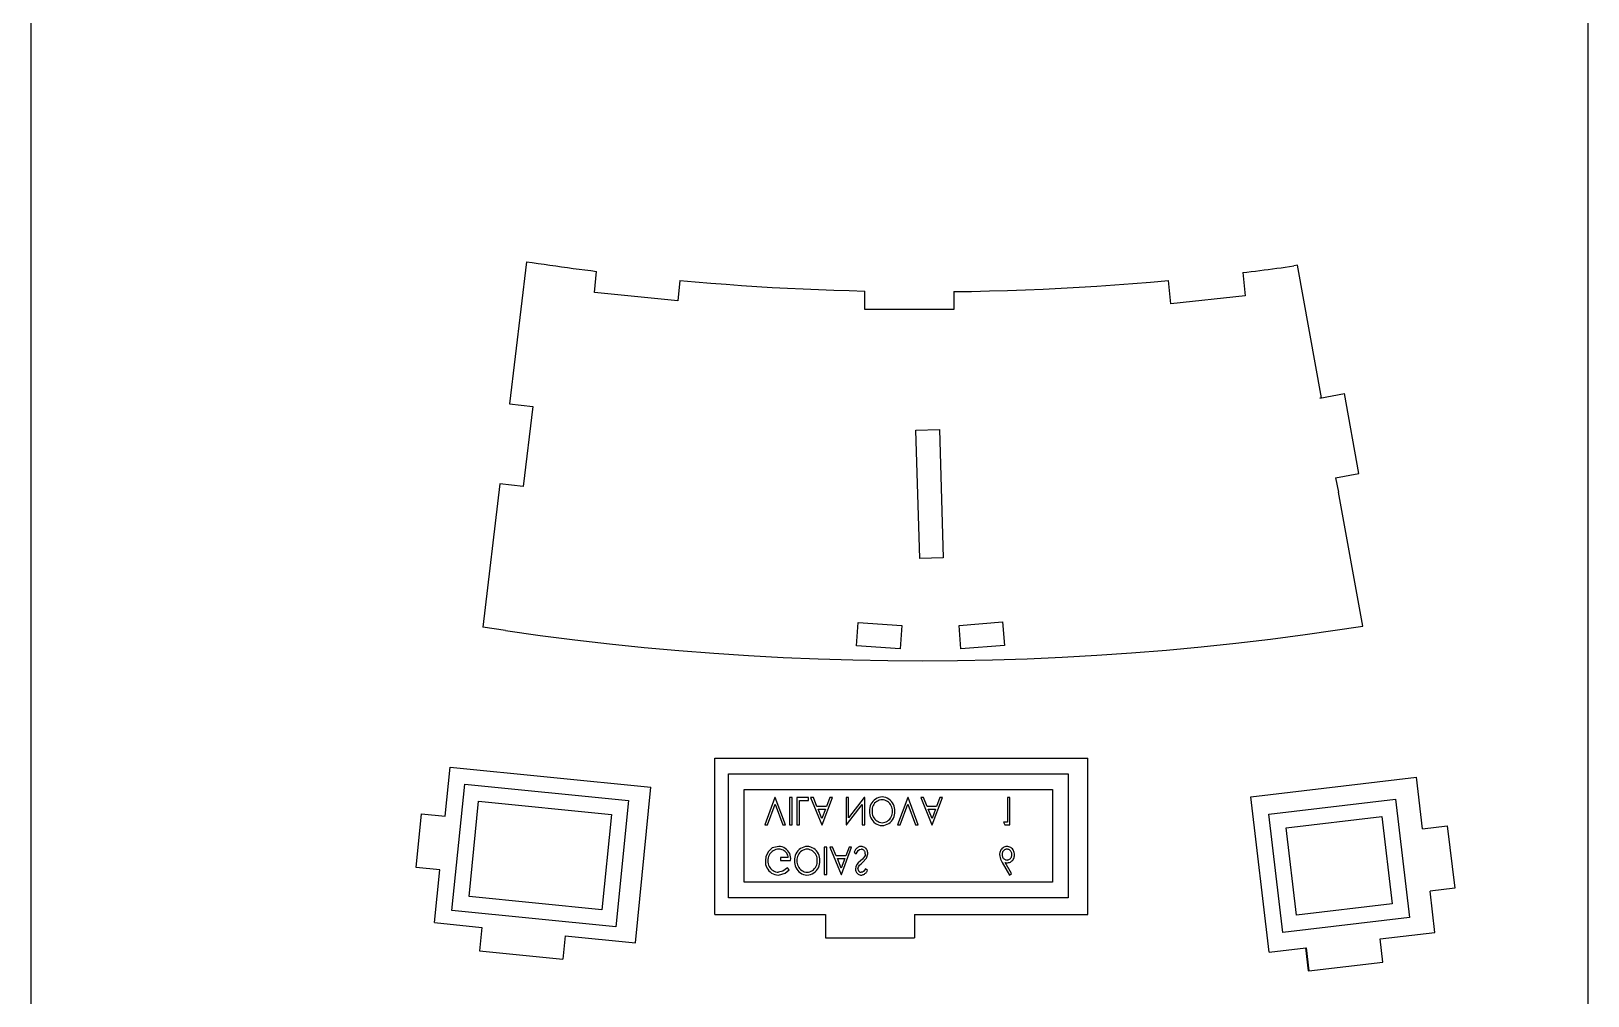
# Model space of a CAD drawing. Extents: x -27280 to 27280, y -16671 to 16671.
# Drawn here: x -12307 to -9916, y -13810 to -12328 of the extents above; entities that cross this region are included whole.
import ezdxf

# ---------------------------------------------------------------- set-up
doc = ezdxf.new("R2010")
doc.units = 0
doc.header["$MEASUREMENT"] = 0
doc.layers.get('0').update_dxf_attribs({"linetype": 'CONTINUOUS'})

msp = doc.modelspace()

# ---------------------------------------------------------------- linework, layer by layer
for p, q in [((-12306.9, -15291.6), (-12306.9, -9297.1)), ((-9916.2, -9297.1), (-9916.2, -15291.6)), ((-11546.2, -12682.1), (-11572.2, -12900.3)), ((-11546.2, -12682.1), (-11537.2, -12683.5)), ((-11537.2, -12683.5), (-11528.2, -12684.8)), ((-11528.2, -12684.8), (-11519.2, -12686.1)), ((-11519.2, -12686.1), (-11510.3, -12687.4)), ((-11510.3, -12687.4), (-11501.3, -12688.7)), ((-11501.3, -12688.7), (-11492.3, -12689.9)), ((-11492.3, -12689.9), (-11483.3, -12691.2)), ((-11483.3, -12691.2), (-11474.3, -12692.4)), ((-11474.3, -12692.4), (-11465.4, -12693.6)), ((-11465.4, -12693.6), (-11456.4, -12694.7)), ((-11456.4, -12694.7), (-11447.4, -12695.9)), ((-10420.1, -12695.7), (-10413.5, -12694.8)), ((-10413.5, -12694.8), (-10407, -12694)), ((-10407, -12694), (-10400.5, -12693.1)), ((-10400.5, -12693.1), (-10393.9, -12692.3)), ((-10393.9, -12692.3), (-10387.4, -12691.4)), ((-10387.4, -12691.4), (-10380.9, -12690.5)), ((-10380.9, -12690.5), (-10374.4, -12689.6)), ((-10374.4, -12689.6), (-10367.8, -12688.7)), ((-10362.2, -12687.6), (-10367.8, -12688.7)), ((-10325.4, -12891.2), (-10362.2, -12687.6)), ((-11447.4, -12695.9), (-11438.4, -12697)), ((-11441.6, -12729.5), (-11438.4, -12697)), ((-11310.5, -12710.9), (-11313.6, -12742.3)), ((-11310.5, -12710.9), (-11286.9, -12713)), ((-11286.9, -12713), (-11263.3, -12715)), ((-11263.3, -12715), (-11239.7, -12716.9)), ((-11239.7, -12716.9), (-11216, -12718.6)), ((-11216, -12718.6), (-11192.4, -12720.1)), ((-10670, -12719.7), (-10642.5, -12717.8)), ((-10642.5, -12717.8), (-10615.1, -12715.7)), ((-10615.1, -12715.7), (-10587.6, -12713.5)), ((-10587.6, -12713.5), (-10560.2, -12711.1)), ((-10556.4, -12746.9), (-10560.2, -12711.1)), ((-10446.2, -12698.9), (-10439.7, -12698.1)), ((-10446.2, -12698.9), (-10442.4, -12734.7)), ((-10439.7, -12698.1), (-10433.1, -12697.3)), ((-10433.1, -12697.3), (-10426.6, -12696.5)), ((-10426.6, -12696.5), (-10420.1, -12695.7)), ((-11313.6, -12742.3), (-11441.6, -12729.5)), ((-11192.4, -12720.1), (-11168.7, -12721.6)), ((-11168.7, -12721.6), (-11145.1, -12722.8)), ((-11145.1, -12722.8), (-11121.4, -12724)), ((-11121.4, -12724), (-11097.8, -12725)), ((-11097.8, -12725), (-11074.1, -12725.9)), ((-11074.1, -12725.9), (-11050.4, -12726.6)), ((-11050.4, -12726.6), (-11026.7, -12727.3)), ((-11026.7, -12755.8), (-11026.7, -12727.3)), ((-10890.1, -12728.1), (-10862.6, -12727.7)), ((-10890.1, -12728.1), (-10890.1, -12755.8)), ((-10862.6, -12727.7), (-10835, -12727.1)), ((-10835, -12727.1), (-10807.5, -12726.3)), ((-10807.5, -12726.3), (-10780, -12725.4)), ((-10780, -12725.4), (-10752.5, -12724.2)), ((-10752.5, -12724.2), (-10725, -12722.9)), ((-10725, -12722.9), (-10697.5, -12721.4)), ((-10697.5, -12721.4), (-10670, -12719.7)), ((-10442.4, -12734.7), (-10556.4, -12746.9)), ((-10890.1, -12755.8), (-11026.7, -12755.8)), ((-10327.7, -12891.7), (-10289.9, -12884.8)), ((-10267.7, -13007.4), (-10289.9, -12884.8)), ((-11572.2, -12900.3), (-11536.5, -12904.6)), ((-11536.5, -12904.6), (-11551.2, -13027.6)), ((-10325.4, -12891.2), (-10327.7, -12891.7)), ((-10948, -12941), (-10912, -12939.9)), ((-10942, -13138), (-10948, -12941)), ((-10912, -12939.9), (-10906, -13136.9)), ((-11586.9, -13023.4), (-11613.3, -13243.6)), ((-11551.2, -13027.6), (-11586.9, -13023.4)), ((-10303.5, -13013.9), (-10267.7, -13007.4)), ((-10303.5, -13013.9), (-10299.1, -13036.2)), ((-10261.8, -13242.1), (-10299.1, -13036.2)), ((-10906, -13136.9), (-10942, -13138)), ((-11578.2, -13248.8), (-11613.3, -13243.6)), ((-11039.2, -13272.3), (-11036.6, -13236.4)), ((-11036.6, -13236.4), (-10969.9, -13241.1)), ((-10969.9, -13241.1), (-10972.5, -13277)), ((-10881.8, -13240.7), (-10815.1, -13235.5)), ((-10878.9, -13276.6), (-10881.8, -13240.7)), ((-10815.1, -13235.5), (-10812.3, -13271.4)), ((-10350.4, -13255), (-10261.8, -13242.1)), ((-11578.2, -13248.8), (-11525.1, -13256.2)), ((-11525.1, -13256.2), (-11472, -13263)), ((-11472, -13263), (-11418.7, -13269.1)), ((-10510.1, -13273.7), (-10456.8, -13268.1)), ((-10456.8, -13268.1), (-10403.6, -13261.9)), ((-10403.6, -13261.9), (-10350.4, -13255)), ((-11418.7, -13269.1), (-11365.5, -13274.6)), ((-11365.5, -13274.6), (-11312.1, -13279.4)), ((-11312.1, -13279.4), (-11258.7, -13283.6)), ((-11258.7, -13283.6), (-11205.3, -13287.1)), ((-11205.3, -13287.1), (-11151.8, -13290)), ((-11151.8, -13290), (-11098.3, -13292.2)), ((-11098.3, -13292.2), (-11044.8, -13293.8)), ((-10972.5, -13277), (-11039.2, -13272.3)), ((-10812.3, -13271.4), (-10878.9, -13276.6)), ((-10830.7, -13293.6), (-10777.2, -13291.9)), ((-10777.2, -13291.9), (-10723.7, -13289.6)), ((-10723.7, -13289.6), (-10670.2, -13286.6)), ((-10670.2, -13286.6), (-10616.8, -13282.9)), ((-10616.8, -13282.9), (-10563.4, -13278.7)), ((-10563.4, -13278.7), (-10510.1, -13273.7)), ((-11044.8, -13293.8), (-10991.3, -13294.7)), ((-10991.3, -13294.7), (-10937.7, -13295)), ((-10937.7, -13295), (-10884.2, -13294.6)), ((-10884.2, -13294.6), (-10830.7, -13293.6)), ((-11670.9, -13533.9), (-11663.3, -13458.5)), ((-11663.3, -13458.5), (-11355, -13489.4)), ((-11256.9, -13684.6), (-11256.9, -13444.6)), ((-11256.9, -13444.6), (-10683.9, -13444.6)), ((-10683.9, -13684.6), (-10683.9, -13444.6)), ((-11235.7, -13468.6), (-10714.4, -13468.6)), ((-11235.7, -13659.3), (-11235.7, -13468.6)), ((-10714.4, -13468.6), (-10714.4, -13659.3)), ((-10433.9, -13504.2), (-10179.3, -13474)), ((-10169.9, -13553.2), (-10179.3, -13474)), ((-11660.6, -13678.6), (-11641.1, -13484.6)), ((-11641.1, -13484.6), (-11389.3, -13509.9)), ((-11378.9, -13728.2), (-11355, -13489.4)), ((-11211.7, -13635.3), (-11211.7, -13492.6)), ((-11211.7, -13492.6), (-10738.4, -13492.6)), ((-11164.7, -13505.2), (-11180.3, -13547.2)), ((-11164.1, -13505.2), (-11164.7, -13505.2)), ((-11148.5, -13547.2), (-11164.1, -13505.2)), ((-11142.1, -13505.2), (-11142.1, -13547.2)), ((-11138.3, -13505.2), (-11142.1, -13505.2)), ((-11138.3, -13547.2), (-11138.3, -13505.2)), ((-11113, -13505.2), (-11130.8, -13505.2)), ((-11130.8, -13505.2), (-11130.8, -13547.2)), ((-11113, -13509.5), (-11113, -13505.2)), ((-11109.8, -13505.2), (-11092.5, -13547.2)), ((-11105.6, -13505.2), (-11109.8, -13505.2)), ((-11100.1, -13518.7), (-11105.6, -13505.2)), ((-11092, -13547.2), (-11076.4, -13505.2)), ((-11080.5, -13505.2), (-11085.5, -13518.7)), ((-11076.4, -13505.2), (-11080.5, -13505.2)), ((-11055.4, -13505.2), (-11055.4, -13547.2)), ((-11051.6, -13505.2), (-11055.4, -13505.2)), ((-11027.7, -13505.2), (-11051.6, -13536.6)), ((-11051.6, -13536.6), (-11051.6, -13505.2)), ((-11026.8, -13505.2), (-11027.7, -13505.2)), ((-11026.8, -13547.2), (-11026.8, -13505.2)), ((-11010, -13507.5), (-11012.2, -13509.2)), ((-11007.7, -13506.2), (-11010, -13507.5)), ((-11005.2, -13505.2), (-11007.7, -13506.2)), ((-11002.5, -13504.5), (-11005.2, -13505.2)), ((-10999.9, -13504.2), (-11002.5, -13504.5)), ((-10997.2, -13504.5), (-10999.9, -13504.2)), ((-10994.5, -13505.2), (-10997.2, -13504.5)), ((-10992, -13506.2), (-10994.5, -13505.2)), ((-10989.6, -13507.6), (-10992, -13506.2)), ((-10987.5, -13509.2), (-10989.6, -13507.6)), ((-10960.6, -13505.2), (-10976.2, -13547.2)), ((-10960.1, -13505.2), (-10960.6, -13505.2)), ((-10944.5, -13547.2), (-10960.1, -13505.2)), ((-10940.7, -13505.2), (-10923.5, -13547.2)), ((-10936.5, -13505.2), (-10940.7, -13505.2)), ((-10931, -13518.7), (-10936.5, -13505.2)), ((-10922.9, -13547.2), (-10907.3, -13505.2)), ((-10911.4, -13505.2), (-10916.4, -13518.7)), ((-10907.3, -13505.2), (-10911.4, -13505.2)), ((-10803.9, -13505.2), (-10807.7, -13505.2)), ((-10807.7, -13505.2), (-10807.7, -13542.9)), ((-10803.9, -13547.2), (-10803.9, -13505.2)), ((-10738.4, -13492.6), (-10738.4, -13635.3)), ((-10405.6, -13742.6), (-10433.9, -13504.2)), ((-11715.6, -13612.7), (-11707.4, -13530.2)), ((-11707.4, -13530.2), (-11670.9, -13533.9)), ((-11634.3, -13657.2), (-11619.7, -13510.9)), ((-11619.7, -13510.9), (-11415.5, -13531.3)), ((-11415.5, -13531.3), (-11430.2, -13677.6)), ((-11389.3, -13509.9), (-11408.7, -13703.9)), ((-11176.2, -13547.2), (-11164.4, -13515.5)), ((-11164.4, -13515.5), (-11152.6, -13547.2)), ((-11127, -13509.5), (-11113, -13509.5)), ((-11127, -13547.2), (-11127, -13509.5)), ((-11085.5, -13518.7), (-11100.1, -13518.7)), ((-11092.4, -13537.4), (-11098.3, -13523)), ((-11098.3, -13523), (-11087.1, -13523)), ((-11087.1, -13523), (-11092.4, -13537.4)), ((-11054.6, -13547.2), (-11030.6, -13515.8)), ((-11030.6, -13515.8), (-11030.6, -13547.2)), ((-11018.9, -13520.7), (-11019.3, -13523.3)), ((-11019.3, -13523.3), (-11019.3, -13526)), ((-11019.3, -13526), (-11019.3, -13528.8)), ((-11019.3, -13528.8), (-11019, -13531.5)), ((-11019, -13531.5), (-11018.3, -13534.1)), ((-11018.2, -13518), (-11018.9, -13520.7)), ((-11017.2, -13515.5), (-11018.2, -13518)), ((-11015.8, -13513.2), (-11017.2, -13515.5)), ((-11014.1, -13511.1), (-11015.8, -13513.2)), ((-11015.3, -13521.7), (-11015.5, -13523.9)), ((-11015.5, -13523.9), (-11015.5, -13526.1)), ((-11015.5, -13526.1), (-11015.5, -13528.3)), ((-11015.5, -13528.3), (-11015.2, -13530.4)), ((-11014.7, -13519.6), (-11015.3, -13521.7)), ((-11015.2, -13530.4), (-11014.7, -13532.5)), ((-11013.9, -13517.6), (-11014.7, -13519.6)), ((-11012.2, -13509.2), (-11014.1, -13511.1)), ((-11012.8, -13515.7), (-11013.9, -13517.6)), ((-11011.5, -13514), (-11012.8, -13515.7)), ((-11009.9, -13512.5), (-11011.5, -13514)), ((-11008.2, -13511.1), (-11009.9, -13512.5)), ((-11006.3, -13510.1), (-11008.2, -13511.1)), ((-11004.3, -13509.3), (-11006.3, -13510.1)), ((-11002.2, -13508.7), (-11004.3, -13509.3)), ((-11000, -13508.5), (-11002.2, -13508.7)), ((-10997.8, -13508.7), (-11000, -13508.5)), ((-10995.7, -13509.3), (-10997.8, -13508.7)), ((-10993.6, -13510.1), (-10995.7, -13509.3)), ((-10991.7, -13511.2), (-10993.6, -13510.1)), ((-10990, -13512.5), (-10991.7, -13511.2)), ((-10988.4, -13514.1), (-10990, -13512.5)), ((-10987.1, -13515.8), (-10988.4, -13514.1)), ((-10985.5, -13511.1), (-10987.5, -13509.2)), ((-10986, -13517.7), (-10987.1, -13515.8)), ((-10985.1, -13519.8), (-10986, -13517.7)), ((-10983.9, -13513.3), (-10985.5, -13511.1)), ((-10984.6, -13521.9), (-10985.1, -13519.8)), ((-10985.1, -13532.7), (-10984.6, -13530.6)), ((-10984.3, -13524.1), (-10984.6, -13521.9)), ((-10984.6, -13530.6), (-10984.3, -13528.5)), ((-10984.3, -13526.3), (-10984.3, -13524.1)), ((-10984.3, -13528.5), (-10984.3, -13526.3)), ((-10982.5, -13515.7), (-10983.9, -13513.3)), ((-10981.5, -13518.2), (-10982.5, -13515.7)), ((-10980.8, -13520.8), (-10981.5, -13518.2)), ((-10980.9, -13531.7), (-10980.5, -13529)), ((-10980.5, -13523.5), (-10980.8, -13520.8)), ((-10980.5, -13526.2), (-10980.5, -13523.5)), ((-10980.5, -13529), (-10980.5, -13526.2)), ((-10972.1, -13547.2), (-10960.3, -13515.5)), ((-10960.3, -13515.5), (-10948.5, -13547.2)), ((-10916.4, -13518.7), (-10931, -13518.7)), ((-10929.2, -13523), (-10918, -13523)), ((-10923.3, -13537.4), (-10929.2, -13523)), ((-10918, -13523), (-10923.3, -13537.4)), ((-10406.2, -13530.9), (-10211.6, -13507.8)), ((-10384.6, -13712.4), (-10406.2, -13530.9)), ((-10211.6, -13507.8), (-10190.1, -13689.3)), ((-11180.3, -13547.2), (-11176.2, -13547.2)), ((-11152.6, -13547.2), (-11148.5, -13547.2)), ((-11142.1, -13547.2), (-11138.3, -13547.2)), ((-11130.8, -13547.2), (-11127, -13547.2)), ((-11092.5, -13547.2), (-11092, -13547.2)), ((-11055.4, -13547.2), (-11054.6, -13547.2)), ((-11030.6, -13547.2), (-11026.8, -13547.2)), ((-11018.3, -13534.1), (-11017.3, -13536.6)), ((-11017.3, -13536.6), (-11016, -13539)), ((-11016, -13539), (-11014.4, -13541.2)), ((-11014.7, -13532.5), (-11013.8, -13534.6)), ((-11014.4, -13541.2), (-11012.5, -13543.1)), ((-11013.8, -13534.6), (-11012.8, -13536.5)), ((-11012.8, -13536.5), (-11011.4, -13538.2)), ((-11012.5, -13543.1), (-11010.3, -13544.8)), ((-11011.4, -13538.2), (-11009.9, -13539.8)), ((-11010.3, -13544.8), (-11008, -13546.2)), ((-11009.9, -13539.8), (-11008.2, -13541.1)), ((-11008.2, -13541.1), (-11006.3, -13542.2)), ((-11008, -13546.2), (-11005.5, -13547.2)), ((-11006.3, -13542.2), (-11004.3, -13543.1)), ((-11005.5, -13547.2), (-11002.8, -13547.9)), ((-11004.3, -13543.1), (-11002.2, -13543.7)), ((-11002.8, -13547.9), (-11000.1, -13548.3)), ((-11002.2, -13543.7), (-11000, -13544)), ((-11000.1, -13548.3), (-10997.4, -13548)), ((-11000, -13544), (-10997.8, -13543.7)), ((-10997.8, -13543.7), (-10995.7, -13543.2)), ((-10997.4, -13548), (-10994.8, -13547.3)), ((-10995.7, -13543.2), (-10993.7, -13542.4)), ((-10994.8, -13547.3), (-10992.2, -13546.3)), ((-10993.7, -13542.4), (-10991.7, -13541.3)), ((-10992.2, -13546.3), (-10989.8, -13545)), ((-10991.7, -13541.3), (-10990, -13540)), ((-10990, -13540), (-10988.4, -13538.4)), ((-10989.8, -13545), (-10987.7, -13543.3)), ((-10988.4, -13538.4), (-10987.1, -13536.7)), ((-10987.7, -13543.3), (-10985.7, -13541.4)), ((-10987.1, -13536.7), (-10986, -13534.8)), ((-10986, -13534.8), (-10985.1, -13532.7)), ((-10985.7, -13541.4), (-10984, -13539.2)), ((-10984, -13539.2), (-10982.6, -13536.9)), ((-10982.6, -13536.9), (-10981.6, -13534.3)), ((-10981.6, -13534.3), (-10980.9, -13531.7)), ((-10976.2, -13547.2), (-10972.1, -13547.2)), ((-10948.5, -13547.2), (-10944.5, -13547.2)), ((-10923.5, -13547.2), (-10922.9, -13547.2)), ((-10807.7, -13542.9), (-10813.6, -13542.9)), ((-10813.6, -13542.9), (-10811.4, -13547.2)), ((-10811.4, -13547.2), (-10803.9, -13547.2)), ((-10379.5, -13551.9), (-10232.6, -13534.5)), ((-10363.6, -13685.8), (-10379.5, -13551.9)), ((-10232.6, -13534.5), (-10216.7, -13668.3)), ((-10169.9, -13553.2), (-10132.1, -13548.7)), ((-10132.1, -13548.7), (-10120.7, -13644.6)), ((-11178.4, -13595.7), (-11179.2, -13602.2)), ((-11179.2, -13602.2), (-11179.2, -13605)), ((-11174.7, -13588.1), (-11178.4, -13595.7)), ((-11175.4, -13600.1), (-11175.5, -13602.4)), ((-11175.5, -13602.4), (-11175.4, -13604.6)), ((-11175, -13597.9), (-11175.4, -13600.1)), ((-11174.3, -13595.7), (-11175, -13597.9)), ((-11168.7, -13582.6), (-11174.7, -13588.1)), ((-11173.4, -13593.6), (-11174.3, -13595.7)), ((-11172.2, -13591.7), (-11173.4, -13593.6)), ((-11170.7, -13589.9), (-11172.2, -13591.7)), ((-11169, -13588.3), (-11170.7, -13589.9)), ((-11167.2, -13587), (-11169, -13588.3)), ((-11158.7, -13580.2), (-11168.7, -13582.6)), ((-11165.1, -13585.9), (-11167.2, -13587)), ((-11163, -13585.2), (-11165.1, -13585.9)), ((-11160.8, -13584.7), (-11163, -13585.2)), ((-11158.5, -13584.5), (-11160.8, -13584.7)), ((-11156.1, -13580.4), (-11158.7, -13580.2)), ((-11156.7, -13584.6), (-11158.5, -13584.5)), ((-11155, -13584.9), (-11156.7, -13584.6)), ((-11153.5, -13581), (-11156.1, -13580.4)), ((-11144.2, -13597.4), (-11156.1, -13597.4)), ((-11156.1, -13597.4), (-11156.1, -13601.7)), ((-11156.1, -13601.7), (-11140.5, -13601.7)), ((-11153.3, -13585.4), (-11155, -13584.9)), ((-11151, -13582), (-11153.5, -13581)), ((-11151.7, -13586.1), (-11153.3, -13585.4)), ((-11150.2, -13587), (-11151.7, -13586.1)), ((-11148.7, -13583.3), (-11151, -13582)), ((-11148.8, -13588.1), (-11150.2, -13587)), ((-11147.6, -13589.4), (-11148.8, -13588.1)), ((-11146.6, -13584.9), (-11148.7, -13583.3)), ((-11146.5, -13590.8), (-11147.6, -13589.4)), ((-11144.8, -13586.8), (-11146.6, -13584.9)), ((-11145.6, -13592.3), (-11146.5, -13590.8)), ((-11145, -13593.9), (-11145.6, -13592.3)), ((-11144.5, -13595.6), (-11145, -13593.9)), ((-11143.2, -13589), (-11144.8, -13586.8)), ((-11144.2, -13597.4), (-11144.5, -13595.6)), ((-11141.9, -13591.3), (-11143.2, -13589)), ((-11141, -13593.8), (-11141.9, -13591.3)), ((-11140.5, -13596.4), (-11141, -13593.8)), ((-11140.3, -13599), (-11140.5, -13596.4)), ((-11140.5, -13601.7), (-11140.3, -13599)), ((-11134.5, -13602), (-11134.6, -13604.8)), ((-11134.1, -13596.7), (-11134.5, -13599.3)), ((-11134.5, -13599.3), (-11134.5, -13602)), ((-11133.4, -13594), (-11134.1, -13596.7)), ((-11132.4, -13591.5), (-11133.4, -13594)), ((-11131, -13589.2), (-11132.4, -13591.5)), ((-11129.4, -13587.1), (-11131, -13589.2)), ((-11130.5, -13597.7), (-11130.8, -13599.9)), ((-11130.8, -13599.9), (-11130.8, -13602.1)), ((-11130.8, -13602.1), (-11130.8, -13604.3)), ((-11129.9, -13595.6), (-11130.5, -13597.7)), ((-11129.1, -13593.6), (-11129.9, -13595.6)), ((-11127.4, -13585.2), (-11129.4, -13587.1)), ((-11128, -13591.7), (-11129.1, -13593.6)), ((-11126.7, -13590), (-11128, -13591.7)), ((-11125.3, -13583.5), (-11127.4, -13585.2)), ((-11125.1, -13588.5), (-11126.7, -13590)), ((-11122.9, -13582.2), (-11125.3, -13583.5)), ((-11123.4, -13587.1), (-11125.1, -13588.5)), ((-11121.5, -13586.1), (-11123.4, -13587.1)), ((-11120.4, -13581.2), (-11122.9, -13582.2)), ((-11119.5, -13585.3), (-11121.5, -13586.1)), ((-11117.8, -13580.5), (-11120.4, -13581.2)), ((-11117.4, -13584.7), (-11119.5, -13585.3)), ((-11115.1, -13580.2), (-11117.8, -13580.5)), ((-11115.2, -13584.5), (-11117.4, -13584.7)), ((-11113, -13584.7), (-11115.2, -13584.5)), ((-11112.4, -13580.5), (-11115.1, -13580.2)), ((-11110.9, -13585.3), (-11113, -13584.7)), ((-11109.7, -13581.2), (-11112.4, -13580.5)), ((-11108.9, -13586.1), (-11110.9, -13585.3)), ((-11107.2, -13582.2), (-11109.7, -13581.2)), ((-11107, -13587.2), (-11108.9, -13586.1)), ((-11104.9, -13583.6), (-11107.2, -13582.2)), ((-11105.2, -13588.5), (-11107, -13587.2)), ((-11103.7, -13590.1), (-11105.2, -13588.5)), ((-11102.7, -13585.2), (-11104.9, -13583.6)), ((-11102.3, -13591.8), (-11103.7, -13590.1)), ((-11100.8, -13587.1), (-11102.7, -13585.2)), ((-11101.2, -13593.7), (-11102.3, -13591.8)), ((-11100.4, -13595.8), (-11101.2, -13593.7)), ((-11099.1, -13589.3), (-11100.8, -13587.1)), ((-11099.8, -13597.9), (-11100.4, -13595.8)), ((-11099.5, -13600.1), (-11099.8, -13597.9)), ((-11099.5, -13602.3), (-11099.5, -13600.1)), ((-11099.5, -13604.5), (-11099.5, -13602.3)), ((-11097.8, -13591.7), (-11099.1, -13589.3)), ((-11096.7, -13594.2), (-11097.8, -13591.7)), ((-11096.1, -13596.8), (-11096.7, -13594.2)), ((-11095.7, -13599.5), (-11096.1, -13596.8)), ((-11095.8, -13602.2), (-11095.7, -13599.5)), ((-11095.8, -13605), (-11095.8, -13602.2)), ((-11088.8, -13581.2), (-11088.8, -13623.2)), ((-11085, -13581.2), (-11088.8, -13581.2)), ((-11085, -13623.2), (-11085, -13581.2)), ((-11076, -13581.2), (-11080.1, -13581.2)), ((-11080.1, -13581.2), (-11062.9, -13623.2)), ((-11070.5, -13594.7), (-11076, -13581.2)), ((-11055.8, -13594.7), (-11070.5, -13594.7)), ((-11068.7, -13599), (-11057.5, -13599)), ((-11062.8, -13613.4), (-11068.7, -13599)), ((-11057.5, -13599), (-11062.8, -13613.4)), ((-11062.4, -13623.2), (-11046.8, -13581.2)), ((-11050.8, -13581.2), (-11055.8, -13594.7)), ((-11046.8, -13581.2), (-11050.8, -13581.2)), ((-11042.6, -13588.1), (-11043, -13589.3)), ((-11043, -13589.3), (-11039.9, -13591.5)), ((-11042.1, -13587), (-11042.6, -13588.1)), ((-11041.5, -13585.9), (-11042.1, -13587)), ((-11040.8, -13584.8), (-11041.5, -13585.9)), ((-11040, -13583.9), (-11040.8, -13584.8)), ((-11039, -13583), (-11040, -13583.9)), ((-11039.9, -13591.5), (-11036.6, -13586.4)), ((-11038, -13582.3), (-11039, -13583)), ((-11037, -13581.6), (-11038, -13582.3)), ((-11035.8, -13581.1), (-11037, -13581.6)), ((-11036.6, -13586.4), (-11034.7, -13585)), ((-11033.2, -13602.4), (-11036.6, -13605.4)), ((-11034.6, -13580.6), (-11035.8, -13581.1)), ((-11034.7, -13585), (-11032.4, -13584.5)), ((-11033.4, -13580.3), (-11034.6, -13580.6)), ((-11032.2, -13580.2), (-11033.4, -13580.3)), ((-11030.3, -13599.7), (-11033.2, -13602.4)), ((-11031.5, -13584.5), (-11032.4, -13584.5)), ((-11030.8, -13580.3), (-11032.2, -13580.2)), ((-11030.6, -13584.8), (-11031.5, -13584.5)), ((-11029.4, -13580.7), (-11030.8, -13580.3)), ((-11029.8, -13585.1), (-11030.6, -13584.8)), ((-11027, -13595.7), (-11030.3, -13599.7)), ((-11030.1, -13605.1), (-11024, -13598.3)), ((-11029, -13585.5), (-11029.8, -13585.1)), ((-11028.1, -13581.2), (-11029.4, -13580.7)), ((-11028.3, -13586), (-11029, -13585.5)), ((-11027.6, -13586.6), (-11028.3, -13586)), ((-11026.8, -13581.9), (-11028.1, -13581.2)), ((-11027, -13587.3), (-11027.6, -13586.6)), ((-11026.6, -13588.1), (-11027, -13587.3)), ((-11026.2, -13594), (-11027, -13595.7)), ((-11025.7, -13582.7), (-11026.8, -13581.9)), ((-11026.2, -13588.9), (-11026.6, -13588.1)), ((-11025.9, -13589.8), (-11026.2, -13588.9)), ((-11025.8, -13591.6), (-11026.2, -13594)), ((-11025.8, -13590.7), (-11025.9, -13589.8)), ((-11025.8, -13591.6), (-11025.8, -13590.7)), ((-11024.7, -13583.7), (-11025.7, -13582.7)), ((-11023.8, -13584.8), (-11024.7, -13583.7)), ((-11024, -13598.3), (-11022, -13591.5)), ((-11023.1, -13586.1), (-11023.8, -13584.8)), ((-11022.6, -13587.4), (-11023.1, -13586.1)), ((-11022.2, -13588.7), (-11022.6, -13587.4)), ((-11022, -13590.1), (-11022.2, -13588.7)), ((-11022, -13591.5), (-11022, -13590.1)), ((-10819.3, -13589.8), (-10819.5, -13591.4)), ((-10819.5, -13591.4), (-10819.5, -13592.9)), ((-10819.5, -13592.9), (-10818, -13600)), ((-10818.9, -13588.3), (-10819.3, -13589.8)), ((-10818.3, -13586.9), (-10818.9, -13588.3)), ((-10817.6, -13585.5), (-10818.3, -13586.9)), ((-10818, -13600), (-10815.4, -13605.1)), ((-10816.6, -13584.3), (-10817.6, -13585.5)), ((-10815.5, -13583.1), (-10816.6, -13584.3)), ((-10815.7, -13591.8), (-10815.8, -13592.8)), ((-10815.8, -13592.8), (-10815.7, -13593.8)), ((-10815.6, -13590.7), (-10815.7, -13591.8)), ((-10815.7, -13593.8), (-10815.6, -13594.9)), ((-10815.3, -13589.7), (-10815.6, -13590.7)), ((-10815.6, -13594.9), (-10815.3, -13595.9)), ((-10814.3, -13582.2), (-10815.5, -13583.1)), ((-10814.9, -13588.8), (-10815.3, -13589.7)), ((-10815.3, -13595.9), (-10814.9, -13596.8)), ((-10814.4, -13587.9), (-10814.9, -13588.8)), ((-10814.9, -13596.8), (-10814.4, -13597.7)), ((-10813.7, -13587.1), (-10814.4, -13587.9)), ((-10814.4, -13597.7), (-10813.7, -13598.5)), ((-10812.9, -13581.4), (-10814.3, -13582.2)), ((-10813, -13586.3), (-10813.7, -13587.1)), ((-10813.7, -13598.5), (-10813, -13599.3)), ((-10812.1, -13585.7), (-10813, -13586.3)), ((-10813, -13599.3), (-10812.1, -13599.9)), ((-10811.5, -13580.8), (-10812.9, -13581.4)), ((-10811.2, -13585.2), (-10812.1, -13585.7)), ((-10812.1, -13599.9), (-10811.2, -13600.4)), ((-10810, -13580.4), (-10811.5, -13580.8)), ((-10810.3, -13584.8), (-10811.2, -13585.2)), ((-10811.2, -13600.4), (-10810.3, -13600.8)), ((-10809.3, -13584.6), (-10810.3, -13584.8)), ((-10810.3, -13600.8), (-10809.3, -13601)), ((-10808.4, -13580.2), (-10810, -13580.4)), ((-10808.2, -13584.5), (-10809.3, -13584.6)), ((-10809.3, -13601), (-10808.2, -13601.2)), ((-10806.8, -13580.3), (-10808.4, -13580.2)), ((-10807.2, -13584.6), (-10808.2, -13584.5)), ((-10808.2, -13601.2), (-10807.2, -13601)), ((-10806.2, -13584.8), (-10807.2, -13584.6)), ((-10807.2, -13601), (-10806.2, -13600.8)), ((-10805.2, -13580.7), (-10806.8, -13580.3)), ((-10805.2, -13585.2), (-10806.2, -13584.8)), ((-10806.2, -13600.8), (-10805.2, -13600.4)), ((-10803.8, -13581.3), (-10805.2, -13580.7)), ((-10804.3, -13585.7), (-10805.2, -13585.2)), ((-10805.2, -13600.4), (-10804.3, -13599.9)), ((-10803.5, -13586.3), (-10804.3, -13585.7)), ((-10804.3, -13599.9), (-10803.5, -13599.3)), ((-10802.4, -13582.1), (-10803.8, -13581.3)), ((-10802.7, -13587.1), (-10803.5, -13586.3)), ((-10803.5, -13599.3), (-10802.7, -13598.6)), ((-10802.1, -13587.9), (-10802.7, -13587.1)), ((-10802.7, -13598.6), (-10802.1, -13597.7)), ((-10801.1, -13583), (-10802.4, -13582.1)), ((-10801.6, -13588.8), (-10802.1, -13587.9)), ((-10802.1, -13597.7), (-10801.5, -13596.8)), ((-10801.7, -13603.4), (-10800.6, -13602.5)), ((-10801.1, -13589.7), (-10801.6, -13588.8)), ((-10801.5, -13596.8), (-10801.1, -13595.9)), ((-10799.9, -13584.2), (-10801.1, -13583)), ((-10800.9, -13590.7), (-10801.1, -13589.7)), ((-10801.1, -13595.9), (-10800.8, -13594.9)), ((-10800.7, -13591.8), (-10800.9, -13590.7)), ((-10800.8, -13594.9), (-10800.7, -13593.8)), ((-10800.7, -13592.8), (-10800.7, -13591.8)), ((-10800.7, -13593.8), (-10800.7, -13592.8)), ((-10800.6, -13602.5), (-10799.5, -13601.4)), ((-10798.9, -13585.4), (-10799.9, -13584.2)), ((-10799.5, -13601.4), (-10798.7, -13600.2)), ((-10798.1, -13586.8), (-10798.9, -13585.4)), ((-10798.7, -13600.2), (-10797.9, -13598.9)), ((-10797.5, -13588.3), (-10798.1, -13586.8)), ((-10797.9, -13598.9), (-10797.4, -13597.5)), ((-10797.1, -13589.8), (-10797.5, -13588.3)), ((-10797.4, -13597.5), (-10797.1, -13596)), ((-10796.9, -13591.4), (-10797.1, -13589.8)), ((-10797.1, -13596), (-10796.9, -13594.5)), ((-10796.9, -13593), (-10796.9, -13591.4)), ((-10796.9, -13594.5), (-10796.9, -13593)), ((-11679.1, -13616.3), (-11715.6, -13612.7)), ((-11687.2, -13697.3), (-11679.1, -13616.3)), ((-11179.2, -13605), (-11178.9, -13607.8)), ((-11178.9, -13607.8), (-11178.1, -13610.4)), ((-11178.1, -13610.4), (-11177.1, -13613)), ((-11177.1, -13613), (-11175.7, -13615.4)), ((-11175.7, -13615.4), (-11173.9, -13617.5)), ((-11175.4, -13604.6), (-11175, -13606.8)), ((-11175, -13606.8), (-11174.4, -13608.9)), ((-11174.4, -13608.9), (-11173.5, -13610.9)), ((-11173.9, -13617.5), (-11172, -13619.4)), ((-11173.5, -13610.9), (-11172.3, -13612.8)), ((-11172.3, -13612.8), (-11170.9, -13614.5)), ((-11172, -13619.4), (-11169.7, -13621.1)), ((-11170.9, -13614.5), (-11169.3, -13616.1)), ((-11169.7, -13621.1), (-11167.3, -13622.4)), ((-11169.3, -13616.1), (-11167.5, -13617.4)), ((-11167.5, -13617.4), (-11165.6, -13618.4)), ((-11167.3, -13622.4), (-11164.7, -13623.4)), ((-11165.6, -13618.4), (-11163.5, -13619.2)), ((-11164.7, -13623.4), (-11162, -13624)), ((-11163.5, -13619.2), (-11161.4, -13619.8)), ((-11162, -13624), (-11159.3, -13624.3)), ((-11161.4, -13619.8), (-11159.2, -13620)), ((-11159.3, -13624.3), (-11149, -13621.5)), ((-11152.4, -13618.4), (-11159.2, -13620)), ((-11145.4, -13613), (-11152.4, -13618.4)), ((-11149, -13621.5), (-11142.6, -13616.1)), ((-11142.6, -13616.1), (-11145.4, -13613)), ((-11134.6, -13604.8), (-11134.2, -13607.5)), ((-11134.2, -13607.5), (-11133.6, -13610.1)), ((-11133.6, -13610.1), (-11132.6, -13612.6)), ((-11132.6, -13612.6), (-11131.2, -13615)), ((-11131.2, -13615), (-11129.6, -13617.2)), ((-11130.8, -13604.3), (-11130.5, -13606.4)), ((-11130.5, -13606.4), (-11129.9, -13608.5)), ((-11129.9, -13608.5), (-11129.1, -13610.6)), ((-11129.6, -13617.2), (-11127.7, -13619.1)), ((-11129.1, -13610.6), (-11128, -13612.5)), ((-11128, -13612.5), (-11126.7, -13614.2)), ((-11127.7, -13619.1), (-11125.5, -13620.8)), ((-11126.7, -13614.2), (-11125.1, -13615.8)), ((-11125.5, -13620.8), (-11123.2, -13622.2)), ((-11125.1, -13615.8), (-11123.4, -13617.1)), ((-11123.4, -13617.1), (-11121.5, -13618.2)), ((-11123.2, -13622.2), (-11120.7, -13623.2)), ((-11121.5, -13618.2), (-11119.5, -13619.1)), ((-11120.7, -13623.2), (-11118.1, -13623.9)), ((-11119.5, -13619.1), (-11117.4, -13619.7)), ((-11118.1, -13623.9), (-11115.4, -13624.3)), ((-11117.4, -13619.7), (-11115.2, -13620)), ((-11115.4, -13624.3), (-11112.7, -13624)), ((-11115.2, -13620), (-11113, -13619.7)), ((-11113, -13619.7), (-11110.9, -13619.2)), ((-11112.7, -13624), (-11110, -13623.3)), ((-11110.9, -13619.2), (-11108.9, -13618.4)), ((-11110, -13623.3), (-11107.5, -13622.3)), ((-11108.9, -13618.4), (-11107, -13617.3)), ((-11107.5, -13622.3), (-11105.1, -13621)), ((-11107, -13617.3), (-11105.2, -13616)), ((-11105.2, -13616), (-11103.7, -13614.4)), ((-11105.1, -13621), (-11102.9, -13619.3)), ((-11103.7, -13614.4), (-11102.3, -13612.7)), ((-11102.9, -13619.3), (-11100.9, -13617.4)), ((-11102.3, -13612.7), (-11101.2, -13610.8)), ((-11101.2, -13610.8), (-11100.4, -13608.7)), ((-11100.9, -13617.4), (-11099.3, -13615.2)), ((-11100.4, -13608.7), (-11099.8, -13606.6)), ((-11099.8, -13606.6), (-11099.5, -13604.5)), ((-11099.3, -13615.2), (-11097.9, -13612.9)), ((-11097.9, -13612.9), (-11096.8, -13610.3)), ((-11096.8, -13610.3), (-11096.1, -13607.7)), ((-11096.1, -13607.7), (-11095.8, -13605)), ((-11088.8, -13623.2), (-11085, -13623.2)), ((-11062.9, -13623.2), (-11062.4, -13623.2)), ((-11040.5, -13611.6), (-11040.8, -13614.5)), ((-11040.8, -13614.5), (-11040.8, -13615.7)), ((-11040.8, -13615.7), (-11040.7, -13616.9)), ((-11040.7, -13616.9), (-11040.4, -13618.1)), ((-11038.9, -13608.1), (-11040.5, -13611.6)), ((-11040.4, -13618.1), (-11039.9, -13619.3)), ((-11039.9, -13619.3), (-11039.3, -13620.3)), ((-11039.3, -13620.3), (-11038.5, -13621.3)), ((-11036.6, -13605.4), (-11038.9, -13608.1)), ((-11038.5, -13621.3), (-11037.6, -13622.1)), ((-11037.6, -13622.1), (-11036.7, -13622.9)), ((-11037.1, -13614.7), (-11036.3, -13611.4)), ((-11037.1, -13614.7), (-11037.1, -13615.4)), ((-11037.1, -13615.4), (-11037, -13616)), ((-11037, -13616), (-11036.8, -13616.7)), ((-11036.8, -13616.7), (-11036.5, -13617.3)), ((-11036.7, -13622.9), (-11035.6, -13623.5)), ((-11036.5, -13617.3), (-11036.2, -13617.9)), ((-11036.3, -13611.4), (-11034.8, -13609.3)), ((-11036.2, -13617.9), (-11035.7, -13618.4)), ((-11035.7, -13618.4), (-11035.2, -13618.9)), ((-11035.6, -13623.5), (-11034.4, -13623.9)), ((-11035.2, -13618.9), (-11034.7, -13619.3)), ((-11034.8, -13609.3), (-11032.2, -13606.9)), ((-11034.7, -13619.3), (-11034.1, -13619.6)), ((-11034.4, -13623.9), (-11033.3, -13624.2)), ((-11034.1, -13619.6), (-11033.5, -13619.8)), ((-11033.5, -13619.8), (-11032.8, -13619.9)), ((-11033.3, -13624.2), (-11032, -13624.3)), ((-11032.8, -13619.9), (-11032.1, -13620)), ((-11032.2, -13606.9), (-11030.1, -13605.1)), ((-11030.2, -13619.6), (-11032.1, -13620)), ((-11032, -13624.3), (-11031, -13624.2)), ((-11031, -13624.2), (-11030, -13623.9)), ((-11028.5, -13618.6), (-11030.2, -13619.6)), ((-11030, -13623.9), (-11029, -13623.6)), ((-11029, -13623.6), (-11028.1, -13623.2)), ((-11025.5, -13614.6), (-11028.5, -13618.6)), ((-11028.1, -13623.2), (-11027.1, -13622.7)), ((-11027.1, -13622.7), (-11026.3, -13622.1)), ((-11026.3, -13622.1), (-11025.5, -13621.4)), ((-11022.5, -13617.2), (-11025.5, -13614.6)), ((-11025.5, -13621.4), (-11024.7, -13620.7)), ((-11024.7, -13620.7), (-11024.1, -13619.9)), ((-11024.1, -13619.9), (-11023.5, -13619.1)), ((-11023.5, -13619.1), (-11023, -13618.1)), ((-11023, -13618.1), (-11022.5, -13617.2)), ((-10815.4, -13605.1), (-10804.5, -13624.3)), ((-10801.3, -13621.9), (-10811, -13604.9)), ((-10811, -13604.9), (-10809, -13605.4)), ((-10809, -13605.4), (-10807.3, -13605.5)), ((-10807.3, -13605.5), (-10805.8, -13605.2)), ((-10805.8, -13605.2), (-10804.4, -13604.8)), ((-10804.5, -13624.3), (-10801.3, -13621.9)), ((-10804.4, -13604.8), (-10803, -13604.2)), ((-10803, -13604.2), (-10801.7, -13603.4)), ((-10738.4, -13635.3), (-11211.7, -13635.3)), ((-10120.7, -13644.6), (-10158.5, -13649.1)), ((-10151, -13712.3), (-10158.5, -13649.1)), ((-11430.2, -13677.6), (-11634.3, -13657.2)), ((-10714.4, -13659.3), (-11235.7, -13659.3)), ((-10216.7, -13668.3), (-10363.6, -13685.8)), ((-11687.2, -13697.3), (-11614.8, -13704.6)), ((-11408.7, -13703.9), (-11660.6, -13678.6)), ((-11256.9, -13684.6), (-11086.8, -13684.6)), ((-11086.8, -13684.6), (-11086.8, -13720.6)), ((-10950.2, -13684.6), (-10683.9, -13684.6)), ((-10950.2, -13684.6), (-10950.2, -13720.6)), ((-10190.1, -13689.3), (-10384.6, -13712.4)), ((-11614.8, -13704.6), (-11618.4, -13740.4)), ((-11486.9, -13717.4), (-11490.4, -13753.2)), ((-11486.9, -13717.4), (-11378.9, -13728.2)), ((-11086.8, -13720.6), (-10950.2, -13720.6)), ((-10235, -13722.3), (-10151, -13712.3)), ((-10230.8, -13758.1), (-10235, -13722.3)), ((-11618.4, -13740.4), (-11490.4, -13753.2)), ((-10405.6, -13742.6), (-10349.3, -13735.9)), ((-10349.3, -13735.9), (-10348.8, -13735.8)), ((-10345, -13771.6), (-10349.3, -13735.9)), ((-10348.8, -13735.8), (-10344.6, -13771.6)), ((-10344.6, -13771.6), (-10230.8, -13758.1)), ((-10345, -13771.6), (-10344.6, -13771.6))]:
    msp.add_line(p, q)

doc.saveas('drawing.dxf')
